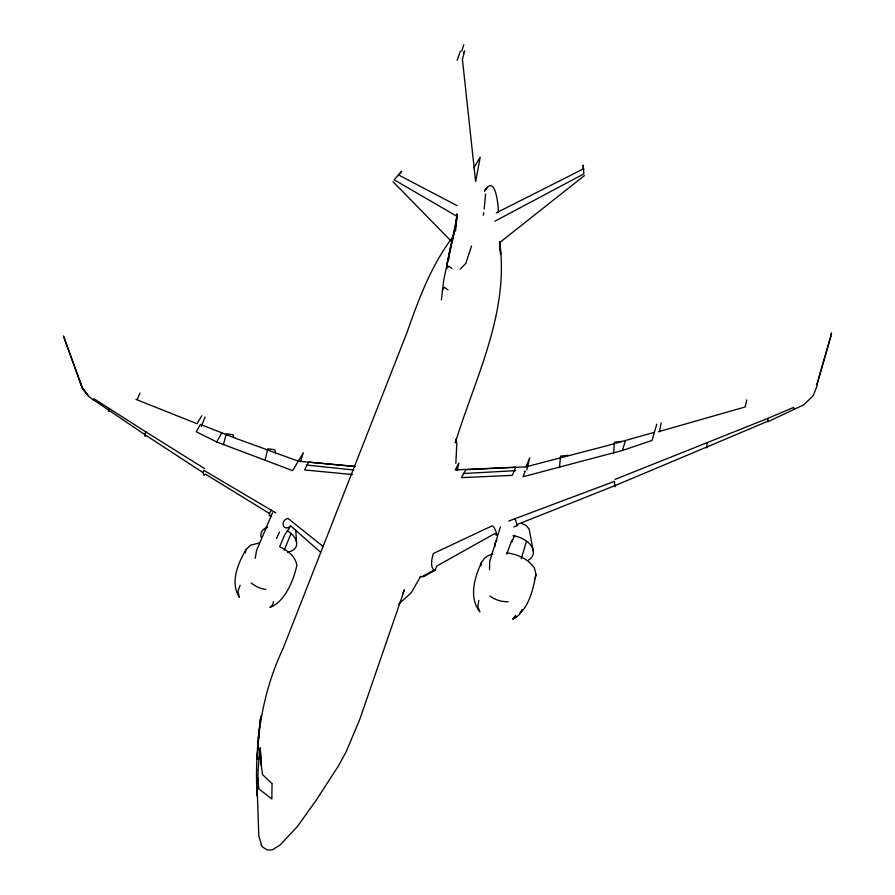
<?xml version="1.0" encoding="UTF-8"?>
<svg xmlns="http://www.w3.org/2000/svg" width="895" height="895" viewBox="0 0 895 895"><rect width="100%" height="100%" fill="white"/><g stroke="black" fill="none" stroke-linecap="round" stroke-linejoin="round"><path stroke-width="1.34" d="M272.035 783.684L271.856 799L258.968 788.954C256.552 775.115 259.091 761.242 260.244 747.717L261.217 764.811L260.479 752.617L258.532 759.251M489.543 569.723L489.677 561.456L500.339 527.054M513.92 526.954L517.399 525.566L514.972 518.608M455.835 463.42L456.819 443.45L455.868 439.221M257.301 791.918L258.778 836.031L262.078 846.636L267.213 849.981L272.125 849.959L279.99 845.126L297.498 826.409L316.159 800.287L338.523 765.796L346.242 751.632L359.779 719.367L404.428 589.827L402.549 593.922M257.458 789.211L258.073 778.348L257.078 795.991C254.381 745.479 261.25 694.554 283.1 648.45L407.147 332.123C418.838 298.717 431.323 265.133 453.038 236.716M485.571 193.924L484.195 209.061M613.567 453.608L614.395 442.164L621.779 441.392M455.611 230.944L456.92 213.849L455.891 225.327L448.093 260.109C449.872 245.711 455.186 232.051 456.886 217.686M441.38 299.892L443.719 280.191L456.998 216.803M559.464 467.582L560.583 456.126L567.833 455.387M831.265 334.64L831.477 332.918L831.131 334.674M480.906 565.942L481.499 562.373L484.519 558.167L488.547 555.448L492.798 553.971M255.209 558.335L256.563 550.492L272.55 512.734M746.777 399.852L745.188 406.956L658.496 431.692M794.469 409.216L793.541 407.482L768.044 418.278L767.787 421.769L803.855 404.775L813.029 395.836M245.353 552.965L245.98 549.53L250.689 545.144L259.349 542.974M659.458 431.658L661.17 422.966M768.044 418.278L707.139 442.645L706.826 447.847L707.352 446.795L768.167 421.086M656.785 424.196L652.063 440.441L622.417 450.465L523.15 476.722L525.152 471.072L524.202 471.341M457.188 470.524L458.889 463.062L455.286 469.931L515.788 467.168L512.287 475.379L461.496 477.639L465.87 469.685L526.036 466.832L606.922 445.732L654.39 432.307M526.853 469.953L529.695 457.837L526.036 466.832M506.917 552.931C517.523 554.184 528.128 558.983 534.371 567.922L536.06 574.568C532.95 588.362 530.254 603.387 519.749 613.746L522.4 609.484M265.11 459.907L267.896 448.753L274.888 449.76L275.515 453.508M223.358 444.725L226.323 433.784L233.181 434.757L233.651 437.241M584.346 175.644L499.388 242.813M478.803 600.4L477.818 606.665L479.877 611.878C468.51 597.301 474.585 577.633 481.499 562.373M515.598 615.29L512.678 619.127L516.594 616.923M457.132 60.334L460.354 51.239M521.326 558.648L526.35 541.609M622.417 450.465L625.426 440.642M534.841 578.606L536.06 574.568M300.474 461.686L303.36 452.691L292.631 470.636L216.758 441.962L196.24 431.793L200.435 424.398L235.542 438.259L298.538 461.261L354.979 466.351M461.731 51.16L463.8 44.75M471.531 246.103L465.769 263.488L460.153 269.126M290.517 526.182L284.554 535.154L279.665 546.722C287.396 550.436 295.451 556.175 296.838 565.26C293.773 580.419 284.476 602.369 269.854 607.425C272.114 606.385 272.997 603.801 273.613 601.585M506.749 554.061L511.873 540.054L511.515 542.415L514.793 535.288M707.352 446.795L615.458 485.414L614.563 486.768L614.552 481.32L508.707 521.058M201.285 426.512L205.056 417.014M813.219 395.601L817.135 385.801M240.117 585.24L237.958 591.293L239.345 597.39C229.858 582.052 237.98 563.66 245.98 549.53M284.185 550.212L290.909 533.823M137.315 399.315L140.067 393.084M145.214 434.847L93.337 399.707L93.997 398.767L145.829 431.882L144.789 434.869L145.247 436.536L146.355 435.608L203.064 472.594M449.066 258.8L446.762 263.768L447.12 266.531M276.521 538.354L279.486 532.033M109.1 408.735L108.362 411.398L109.503 411.197M216.758 441.962L221.759 432.934M420.762 576.279L411.219 592.725L398.566 604.259M463.431 53.006L464.695 50.847L462.424 59.327L475.625 181.663L480.201 157.14L473.936 167.779M201.811 415.772L196.978 423.704L135.917 399.36M434.981 570.328L436.905 565.976L494.845 533.532C499.142 540.021 495.047 526.562 492.261 525.779L433.292 553.524C431.938 558.569 429.757 566.815 434.355 570.518L434.981 570.328L423.939 576.503L419.99 577.018M522.344 609.596L518.641 615.413L513.07 618.893M484.788 190.657C495.774 173.205 498.448 207.047 498.381 212.216M484.821 190.68L486.981 187.424L484.43 191.25M442.287 290.014L444.401 287.273L448.015 289.958M398.364 175.509L401.665 171.236L394.192 179.839L456.663 216.131M446.907 268.5L448.809 266.24L451.919 268.422M271.465 510.206L269.429 513.003L269.294 515.576L271.7 516.65M422.485 576.447L433.683 570.294M494.913 221.177L583.887 173.887L583.081 165.251L583.708 169.547M496.289 212.876L583.327 168.898M707.139 442.645L614.988 479.418M615.458 485.414L516.851 524.649L517.399 525.533M515.733 470.658L463.274 473.522M353.827 469.998L306.426 465.008M352.485 474.54L304.557 469.942L308.685 462.066L354.834 466.552M521.908 523.43L526.405 525.734L529.146 529.079L533.353 551.555M398.353 174.872L457.099 205.637M275.817 512.913L203.803 470.311L203.21 472.84L203.892 475.346L205.38 474.104L269.977 513.808M204.53 468.566L145.829 431.882M93.684 400.255L88.504 396.228L82.497 388.318L79.207 379.67M323.151 546.509L287.977 518.418C279.285 520.487 283.469 532.67 290.651 525.868L320.578 552.26M271.811 783.416L262.593 774.678L261.15 764.8M393.017 181.696L451.326 241.292M456.215 440.318L455.98 439.568L455.253 442.857C475.223 377.947 509.647 312.053 499.611 241.974M261.127 844.611L261.407 845.607M499.623 242.579L500.641 254.281L499.555 241.918M295.786 530.064L296.48 541.833M287.34 530.824A18.761 11.579 22.3 0 1 296.681 543.69A18.761 11.579 22.3 0 1 287.396 552.125M261.116 537.201A18.761 11.579 22.3 0 1 267.426 527.345M512.958 535.747A19.712 12.653 17.1 0 1 531.462 546.263A19.712 12.653 17.1 0 1 528.464 560.08M495.013 546.465A19.712 12.653 17.1 0 1 496.926 540.211M265.882 589.503A18.325 11.02 22.3 0 1 251.182 582.936M508.181 601.742A19.276 12.071 17.2 0 1 489.901 596.003M483.714 212.674A396.384 218.648 -21.8 0 1 483.289 215.236M830.974 335.748L816.866 384.783L830.974 335.748M257.559 752.852L257.189 758.938L259.024 731.383L257.559 752.852M259.919 723.015L258.375 738.118L260.825 716.078L259.919 723.015M63.545 336.229L82.273 388.038L88.169 395.679L82.497 388.318L63.545 336.229"/></g></svg>
